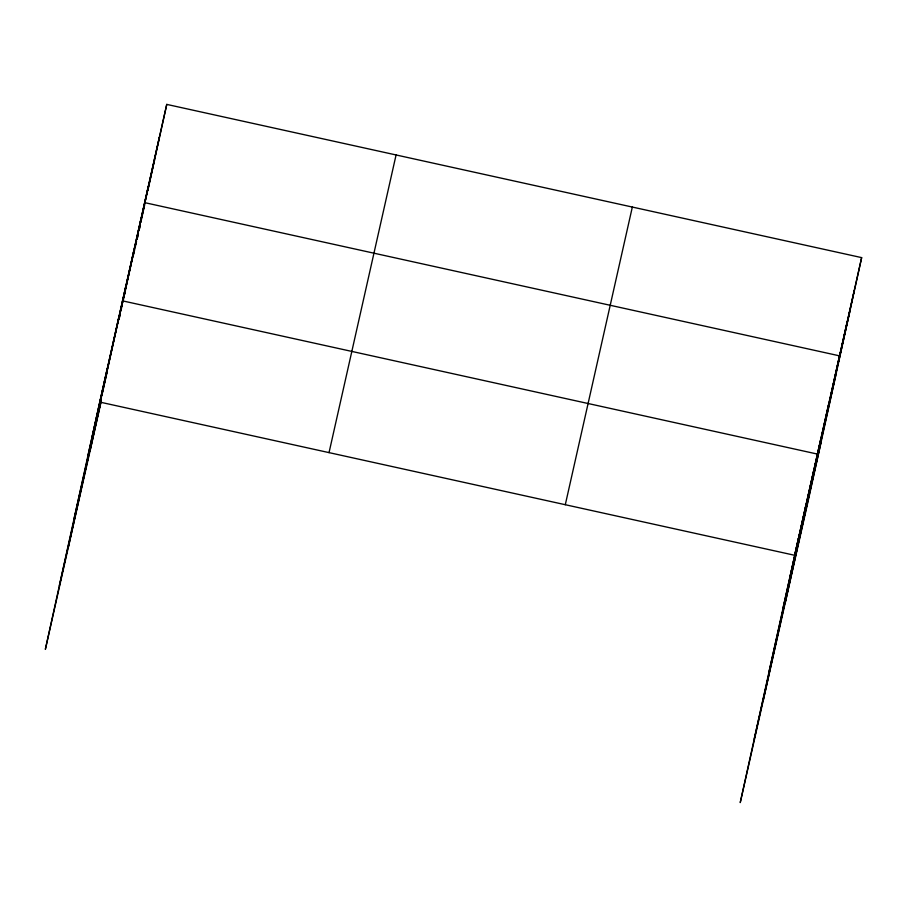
<?xml version="1.0" encoding="UTF-8"?>
<svg xmlns="http://www.w3.org/2000/svg" width="907" height="907" viewBox="0 0 907 907"><rect width="100%" height="100%" fill="white"/><g stroke="black" fill="none" stroke-linecap="round" stroke-linejoin="round"><path stroke-width="1.36" d="M798.421 538.407L740.237 802.604L807.275 504.938L861.65 257.622L166.763 104.396L99.725 402.062L45.35 649.378L101.017 402.198M91.607 439.407L107.321 368.321M99.203 405.667L118.715 317.722M68.138 548.179L126.209 284.481M117.967 322.325L133.578 251.738M125.347 289.582L140.948 218.995M90.258 449.951L101.062 400.826M118.998 319.241L120.166 313.924M124.248 295.342L125.71 288.709M126.005 287.383L148.329 186.252M159.383 137.138L140.392 222.748L154.53 159.983M137.218 238.756L138.42 233.28M140.823 222.34L142.875 213.043M143.453 210.39L144.621 205.084M147.83 190.481L166.763 104.396M790.292 575.752L806.017 504.677M797.888 542.023L813.613 470.937M763.036 701.394L821.096 437.707M812.865 475.551L828.465 404.964M785.156 603.166L839.531 355.85L144.632 202.624M831.3 393.695L846.9 323.107M838.669 360.952L854.281 290.365M87.809 456.278L106.504 373.231M106.799 371.938L136.401 240.468M136.708 239.108L140.086 224.097M73.796 519.994L101.199 398.332M101.811 395.599L103.965 386.053M104.271 384.693L107.343 371.042M119.01 319.207L120.246 313.743M120.858 311.022L122.082 305.557M122.706 302.836L123.93 297.371M124.542 294.65L125.461 290.557M133.454 255.082L134.678 249.629M135.302 246.897L136.526 241.443M137.138 238.711L138.374 233.258M59.363 585.661L100.586 402.595M329.037 452.616L396.076 154.961M565.299 504.711L632.338 207.057M861.65 257.622L794.623 555.277L99.725 402.062M782.696 609.493L849.734 311.838M768.683 673.221L835.721 375.555M754.25 738.876L821.288 441.21M122.513 300.852L817.411 454.078M140.222 225.072L139.02 230.548L140.211 225.072"/></g></svg>
